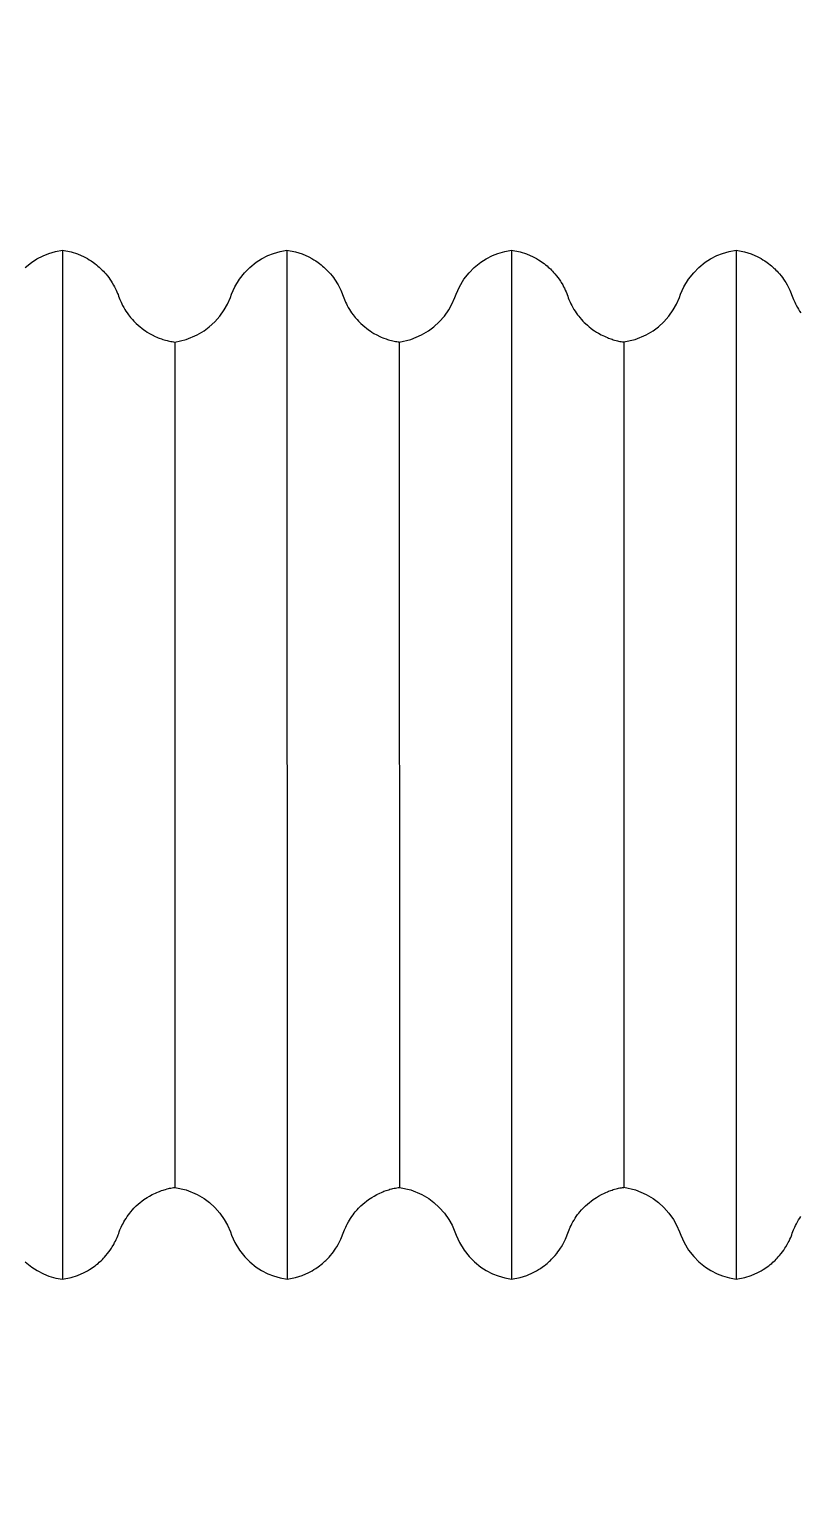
# Model space of a CAD drawing. Header units: metres. Extents: x 4626 to 5839, y 1264 to 1407.
# Drawn here: x 5819.9572 to 5819.9992, y 1312.2851 to 1312.3651 of the extents above; entities that cross this region are included whole.
import ezdxf

# ---------------------------------------------------------------- set-up
doc = ezdxf.new("R2010")
doc.units = ezdxf.units.M
doc.layers.add('AMR_IS_Cloaca Primaria', color=7, linetype='Continuous', lineweight=25, true_color=0xa50000)

# ---------------------------------------------------------------- blocks, each defined once
blk = doc.blocks.new('sifon')
blk.add_wipeout([(4965.579379, 901.799552), (4965.579309, 901.799182), (4965.579403, 901.798716), (4965.579519, 901.798358), (4965.579704, 901.797936), (4965.5799, 901.797606), (4965.580129, 901.797294), (4965.580368, 901.797032), (4965.580615, 901.796803), (4965.580895, 901.79659), (4965.581187, 901.796405), (4965.581519, 901.796236), (4965.581725, 901.796157), (4965.581809, 901.796127), (4965.581899, 901.796094), (4965.581995, 901.796056), (4965.582141, 901.795992), (4965.582231, 901.79595), (4965.582315, 901.795907), (4965.58243, 901.795844), (4965.582532, 901.795784), (4965.582625, 901.795726), (4965.582717, 901.795664), (4965.582824, 901.795587), (4965.582902, 901.795527), (4965.582973, 901.79547), (4965.583087, 901.795371), (4965.583171, 901.795294), (4965.583242, 901.795224), (4965.5833, 901.795165), (4965.5834, 901.795056), (4965.583489, 901.794951), (4965.583562, 901.794858), (4965.583641, 901.794752), (4965.583706, 901.794658), (4965.583765, 901.794566), (4965.583837, 901.794447), (4965.58392, 901.794296), (4965.584001, 901.79413), (4965.584037, 901.794048), (4965.584072, 901.793964), (4965.584094, 901.793909), (4965.584139, 901.793786), (4965.584164, 901.79371), (4965.584183, 901.793649), (4965.584203, 901.793581), (4965.584227, 901.793489), (4965.584244, 901.79342), (4965.584259, 901.793356), (4965.584273, 901.793284), (4965.584287, 901.79321), (4965.584299, 901.793138), (4965.584307, 901.793084), (4965.584309, 901.793071), (4965.582308, 901.79107), (4965.582304, 901.742343), (4965.581807, 901.741958), (4965.579922, 901.740296), (4965.578145, 901.73852), (4965.576483, 901.736635), (4965.574942, 901.734649), (4965.57353, 901.732571), (4965.57225, 901.730408), (4965.571109, 901.72817), (4965.570111, 901.725863), (4965.56926, 901.723499), (4965.568558, 901.721086), (4965.56801, 901.718634), (4965.567617, 901.716152), (4965.56738, 901.71365), (4965.567301, 901.711139), (4965.567379, 901.708627), (4965.567616, 901.706125), (4965.568008, 901.703643), (4965.568556, 901.701191), (4965.569257, 901.698778), (4965.570108, 901.696413), (4965.571106, 901.694107), (4965.572247, 901.691868), (4965.573525, 901.689705), (4965.574938, 901.687627), (4965.576478, 901.685641), (4965.578139, 901.683756), (4965.579916, 901.681979), (4965.581801, 901.680317), (4965.583786, 901.678776), (4965.585864, 901.677364), (4965.588027, 901.676084), (4965.590266, 901.674943), (4965.592572, 901.673945), (4965.594936, 901.673094), (4965.597349, 901.672392), (4965.599802, 901.671844), (4965.602283, 901.671451), (4965.604785, 901.671214), (4965.607297, 901.671135), (4965.609808, 901.671214), (4965.61231, 901.67145), (4965.614792, 901.671843), (4965.617244, 901.672391), (4965.619658, 901.673091), (4965.622022, 901.673942), (4965.624328, 901.67494), (4965.626567, 901.676081), (4965.62873, 901.67736), (4965.630809, 901.678772), (4965.632795, 901.680312), (4965.63468, 901.681973), (4965.636457, 901.68375), (4965.638119, 901.685635), (4965.639659, 901.68762), (4965.641072, 901.689698), (4965.642351, 901.691861), (4965.643492, 901.6941), (4965.64449, 901.696406), (4965.645342, 901.69877), (4965.646043, 901.701183), (4965.646591, 901.703636), (4965.646985, 901.706118), (4965.647221, 901.708619), (4965.647301, 901.711131), (4965.647222, 901.713643), (4965.646986, 901.716144), (4965.646593, 901.718626), (4965.646045, 901.721079), (4965.645344, 901.723492), (4965.644493, 901.725856), (4965.643495, 901.728162), (4965.642355, 901.730402), (4965.641076, 901.732565), (4965.639664, 901.734643), (4965.638124, 901.736629), (4965.636462, 901.738514), (4965.634685, 901.740291), (4965.632801, 901.741953), (4965.632304, 901.742338), (4965.632308, 901.791066), (4965.630308, 901.793066), (4965.63031, 901.793079), (4965.630318, 901.793134), (4965.63033, 901.793206), (4965.630344, 901.79328), (4965.630359, 901.793352), (4965.630373, 901.793415), (4965.63039, 901.793484), (4965.630415, 901.793576), (4965.630435, 901.793644), (4965.630454, 901.793705), (4965.630479, 901.793781), (4965.630524, 901.793905), (4965.630545, 901.793959), (4965.63058, 901.794044), (4965.630617, 901.794126), (4965.630698, 901.794291), (4965.630781, 901.794443), (4965.630852, 901.794562), (4965.630912, 901.794654), (4965.630977, 901.794747), (4965.631055, 901.794853), (4965.631129, 901.794946), (4965.631218, 901.795051), (4965.631318, 901.79516), (4965.631375, 901.795219), (4965.631447, 901.795289), (4965.63153, 901.795366), (4965.631645, 901.795465), (4965.631716, 901.795522), (4965.631794, 901.795582), (4965.631901, 901.795659), (4965.631993, 901.795721), (4965.632086, 901.795779), (4965.632188, 901.795839), (4965.632303, 901.795902), (4965.632387, 901.795945), (4965.632477, 901.795988), (4965.632623, 901.796051), (4965.632719, 901.796089), (4965.632809, 901.796122), (4965.63302, 901.796198), (4965.63333, 901.796345), (4965.63363, 901.796521), (4965.63392, 901.79673), (4965.634189, 901.796966), (4965.63443, 901.79722), (4965.634655, 901.797508), (4965.634824, 901.797773), (4965.634943, 901.797995), (4965.6351, 901.798353), (4965.635215, 901.79871), (4965.63531, 901.799177), (4965.63524, 901.799547), (4965.635084, 901.800074), (4965.634832, 901.800563), (4965.634646, 901.800852), (4965.634361, 901.801206), (4965.63408, 901.801484), (4965.633725, 901.801765), (4965.633313, 901.802014), (4965.632906, 901.802198), (4965.632735, 901.802259), (4965.632365, 901.802421), (4965.632052, 901.802596), (4965.631714, 901.802835), (4965.631399, 901.803112), (4965.631129, 901.803409), (4965.630922, 901.803688), (4965.630695, 901.804071), (4965.63045, 901.804666), (4965.630309, 901.805288), (4965.630311, 901.805301), (4965.630319, 901.805356), (4965.630331, 901.805428), (4965.630345, 901.805502), (4965.63036, 901.805574), (4965.630374, 901.805637), (4965.630391, 901.805706), (4965.630416, 901.805799), (4965.630436, 901.805866), (4965.630455, 901.805927), (4965.63048, 901.806004), (4965.630525, 901.806127), (4965.630547, 901.806182), (4965.630582, 901.806266), (4965.630618, 901.806348), (4965.630699, 901.806514), (4965.630782, 901.806665), (4965.630854, 901.806784), (4965.630913, 901.806876), (4965.630978, 901.806969), (4965.631056, 901.807076), (4965.63113, 901.807168), (4965.631219, 901.807273), (4965.631319, 901.807382), (4965.631377, 901.807441), (4965.631448, 901.807511), (4965.631532, 901.807588), (4965.631646, 901.807687), (4965.631717, 901.807745), (4965.631796, 901.807805), (4965.631902, 901.807881), (4965.631994, 901.807943), (4965.632087, 901.808002), (4965.632189, 901.808062), (4965.632304, 901.808124), (4965.632388, 901.808167), (4965.632478, 901.80821), (4965.632624, 901.808273), (4965.63272, 901.808311), (4965.63281, 901.808344), (4965.633021, 901.80842), (4965.633331, 901.808568), (4965.633631, 901.808743), (4965.633921, 901.808952), (4965.63419, 901.809189), (4965.634431, 901.809443), (4965.634656, 901.80973), (4965.634825, 901.809996), (4965.634944, 901.810218), (4965.635101, 901.810575), (4965.635216, 901.810932), (4965.635311, 901.811399), (4965.635241, 901.811769), (4965.635085, 901.812296), (4965.634833, 901.812785), (4965.634647, 901.813074), (4965.634362, 901.813429), (4965.634081, 901.813707), (4965.633726, 901.813987), (4965.633315, 901.814237), (4965.632907, 901.81442), (4965.632737, 901.814482), (4965.632366, 901.814643), (4965.632053, 901.814818), (4965.631715, 901.815057), (4965.631401, 901.815335), (4965.631131, 901.815631), (4965.630923, 901.81591), (4965.630696, 901.816293), (4965.630451, 901.816888), (4965.630311, 901.817511), (4965.584312, 901.817515), (4965.584171, 901.816892), (4965.583926, 901.816298), (4965.583699, 901.815915), (4965.583491, 901.815636), (4965.583221, 901.815339), (4965.582907, 901.815062), (4965.582568, 901.814823), (4965.582255, 901.814648), (4965.581885, 901.814487), (4965.581715, 901.814425), (4965.581307, 901.814242), (4965.580896, 901.813992), (4965.58054, 901.813712), (4965.58026, 901.813434), (4965.579974, 901.81308), (4965.579788, 901.81279), (4965.579536, 901.812301), (4965.57938, 901.811774), (4965.57931, 901.811405), (4965.579405, 901.810938), (4965.57952, 901.810581), (4965.579705, 901.810159), (4965.579901, 901.809828), (4965.58013, 901.809517), (4965.580369, 901.809255), (4965.580617, 901.809026), (4965.580896, 901.808812), (4965.581189, 901.808627), (4965.58152, 901.808459), (4965.581726, 901.808379), (4965.58181, 901.808349), (4965.5819, 901.808316), (4965.581996, 901.808278), (4965.582142, 901.808215), (4965.582232, 901.808172), (4965.582316, 901.808129), (4965.582431, 901.808067), (4965.582533, 901.808007), (4965.582626, 901.807948), (4965.582718, 901.807886), (4965.582825, 901.807809), (4965.582903, 901.807749), (4965.582974, 901.807692), (4965.583089, 901.807593), (4965.583172, 901.807516), (4965.583244, 901.807446), (4965.583301, 901.807387), (4965.583401, 901.807278), (4965.58349, 901.807173), (4965.583564, 901.80708), (4965.583642, 901.806974), (4965.583707, 901.806881), (4965.583767, 901.806788), (4965.583838, 901.80667), (4965.583921, 901.806518), (4965.584002, 901.806352), (4965.584038, 901.80627), (4965.584073, 901.806186), (4965.584095, 901.806132), (4965.58414, 901.806008), (4965.584165, 901.805932), (4965.584184, 901.805871), (4965.584204, 901.805803), (4965.584229, 901.805711), (4965.584245, 901.805642), (4965.58426, 901.805579), (4965.584275, 901.805507), (4965.584288, 901.805433), (4965.5843, 901.80536), (4965.584309, 901.805306), (4965.58431, 901.805293), (4965.58417, 901.80467), (4965.583925, 901.804075), (4965.583698, 901.803692), (4965.58349, 901.803413), (4965.58322, 901.803117), (4965.582906, 901.802839), (4965.582567, 901.802601), (4965.582254, 901.802426), (4965.581884, 901.802264), (4965.581713, 901.802203), (4965.581306, 901.802019), (4965.580894, 901.80177), (4965.580539, 901.80149), (4965.580258, 901.801212), (4965.579973, 901.800857), (4965.579787, 901.800568), (4965.579534, 901.800079)]).dxf.layer = 'AMR_IS_Cloaca Primaria'
at = {"layer": 'AMR_IS_Cloaca Primaria'}
for points in [[(4965.57931, 901.811405), (4965.635311, 901.811399)], [(4965.58431, 901.805293), (4965.58417, 901.80467), (4965.583925, 901.804075), (4965.583698, 901.803692), (4965.58349, 901.803413), (4965.58322, 901.803117), (4965.582906, 901.802839), (4965.582567, 901.802601), (4965.582254, 901.802426), (4965.581884, 901.802264), (4965.581713, 901.802203), (4965.581306, 901.802019), (4965.580894, 901.80177), (4965.580539, 901.80149), (4965.580258, 901.801212), (4965.579973, 901.800857), (4965.579787, 901.800568), (4965.57961, 901.800225), (4965.579488, 901.799921), (4965.579379, 901.799552), (4965.579309, 901.799182), (4965.579403, 901.798716), (4965.579519, 901.798358), (4965.579676, 901.798001), (4965.579769, 901.797826), (4965.579832, 901.797719), (4965.579897, 901.797617), (4965.579983, 901.797493), (4965.580042, 901.797413), (4965.580108, 901.797328), (4965.580173, 901.797249), (4965.580234, 901.79718), (4965.580287, 901.797122), (4965.580336, 901.797069), (4965.580394, 901.797011), (4965.580453, 901.796954), (4965.580521, 901.796891), (4965.5806, 901.796821), (4965.580711, 901.79673), (4965.580804, 901.796659), (4965.580893, 901.796595), (4965.580997, 901.796525), (4965.58108, 901.796472), (4965.581206, 901.796399), (4965.581303, 901.796346), (4965.581384, 901.796305), (4965.581483, 901.796258), (4965.581579, 901.796215), (4965.581673, 901.796177), (4965.581725, 901.796157), (4965.581809, 901.796127), (4965.581899, 901.796094), (4965.581995, 901.796056), (4965.582141, 901.795992), (4965.582231, 901.79595), (4965.582315, 901.795907), (4965.58243, 901.795844), (4965.582532, 901.795784), (4965.582625, 901.795726), (4965.582717, 901.795664)], [(4965.58431, 901.805293), (4965.630309, 901.805288)], [(4965.630309, 901.805288), (4965.63045, 901.804666), (4965.630695, 901.804071), (4965.630922, 901.803688), (4965.631129, 901.803409), (4965.631399, 901.803112), (4965.631714, 901.802835), (4965.632052, 901.802596), (4965.632365, 901.802421), (4965.632735, 901.802259), (4965.632906, 901.802198), (4965.633313, 901.802014), (4965.633725, 901.801765), (4965.63408, 901.801484), (4965.634361, 901.801206), (4965.634646, 901.800852), (4965.634832, 901.800563), (4965.635009, 901.80022), (4965.635131, 901.799916), (4965.63524, 901.799547), (4965.63531, 901.799177), (4965.635215, 901.79871), (4965.6351, 901.798353), (4965.634943, 901.797995), (4965.634849, 901.79782), (4965.634786, 901.797714), (4965.634721, 901.797612), (4965.634635, 901.797488), (4965.634576, 901.797408), (4965.63451, 901.797323), (4965.634445, 901.797244), (4965.634384, 901.797174), (4965.634332, 901.797116), (4965.634282, 901.797064), (4965.634225, 901.797006), (4965.634165, 901.796948), (4965.634097, 901.796885), (4965.634018, 901.796816), (4965.633907, 901.796725), (4965.633814, 901.796654), (4965.633725, 901.79659), (4965.633621, 901.79652), (4965.633538, 901.796467), (4965.633412, 901.796394), (4965.633315, 901.796341), (4965.633234, 901.7963), (4965.633135, 901.796253), (4965.633039, 901.79621), (4965.632945, 901.796172), (4965.632893, 901.796152), (4965.632809, 901.796122), (4965.632719, 901.796089), (4965.632623, 901.796051), (4965.632477, 901.795988), (4965.632387, 901.795945), (4965.632303, 901.795902), (4965.632188, 901.795839), (4965.632086, 901.795779), (4965.631993, 901.795721), (4965.631901, 901.795659)], [(4965.579309, 901.799182), (4965.63531, 901.799177)]]:
    blk.add_lwpolyline(points, dxfattribs=at)
blk.add_wipeout([(4965.579311, 901.823627), (4965.579406, 901.82316), (4965.579521, 901.822803), (4965.579706, 901.822381), (4965.579902, 901.82205), (4965.580132, 901.821739), (4965.58037, 901.821477), (4965.580618, 901.821248), (4965.580897, 901.821034), (4965.58119, 901.820849), (4965.581521, 901.820681), (4965.581727, 901.820602), (4965.581811, 901.820571), (4965.581901, 901.820538), (4965.581998, 901.8205), (4965.582144, 901.820437), (4965.582234, 901.820394), (4965.582317, 901.820352), (4965.582432, 901.820289), (4965.582534, 901.820229), (4965.582627, 901.82017), (4965.58272, 901.820108), (4965.582826, 901.820032), (4965.582904, 901.819972), (4965.582975, 901.819914), (4965.58309, 901.819815), (4965.583173, 901.819738), (4965.583245, 901.819668), (4965.583302, 901.819609), (4965.583402, 901.8195), (4965.583492, 901.819395), (4965.583565, 901.819302), (4965.583644, 901.819196), (4965.583708, 901.819103), (4965.583768, 901.819011), (4965.583839, 901.818892), (4965.583922, 901.81874), (4965.584003, 901.818575), (4965.58404, 901.818493), (4965.584075, 901.818408), (4965.584096, 901.818354), (4965.584141, 901.81823), (4965.584166, 901.818154), (4965.584185, 901.818093), (4965.584205, 901.818025), (4965.58423, 901.817933), (4965.584247, 901.817864), (4965.584261, 901.817801), (4965.584276, 901.817729), (4965.58429, 901.817655), (4965.584302, 901.817583), (4965.58431, 901.817528), (4965.584312, 901.817515), (4965.630311, 901.817511), (4965.630312, 901.817524), (4965.63032, 901.817578), (4965.630333, 901.81765), (4965.630346, 901.817724), (4965.630361, 901.817796), (4965.630376, 901.81786), (4965.630392, 901.817928), (4965.630417, 901.818021), (4965.630437, 901.818088), (4965.630456, 901.81815), (4965.630481, 901.818226), (4965.630526, 901.818349), (4965.630548, 901.818404), (4965.630583, 901.818488), (4965.630619, 901.81857), (4965.6307, 901.818736), (4965.630783, 901.818887), (4965.630855, 901.819006), (4965.630914, 901.819098), (4965.630979, 901.819191), (4965.631058, 901.819298), (4965.631131, 901.81939), (4965.63122, 901.819495), (4965.63132, 901.819605), (4965.631378, 901.819664), (4965.631449, 901.819733), (4965.631533, 901.819811), (4965.631648, 901.81991), (4965.631719, 901.819967), (4965.631797, 901.820027), (4965.631903, 901.820103), (4965.631996, 901.820165), (4965.632088, 901.820224), (4965.63219, 901.820284), (4965.632305, 901.820347), (4965.632389, 901.820389), (4965.632479, 901.820432), (4965.632625, 901.820495), (4965.632721, 901.820533), (4965.632811, 901.820566), (4965.633022, 901.820643), (4965.633333, 901.82079), (4965.633632, 901.820966), (4965.633922, 901.821174), (4965.634192, 901.821411), (4965.634432, 901.821665), (4965.634657, 901.821953), (4965.634826, 901.822218), (4965.634945, 901.82244), (4965.635102, 901.822797), (4965.635218, 901.823155), (4965.635312, 901.823621), (4965.635242, 901.823991), (4965.635087, 901.824518), (4965.634835, 901.825007), (4965.634648, 901.825297), (4965.634363, 901.825651), (4965.634082, 901.825929), (4965.633727, 901.826209), (4965.633316, 901.826459), (4965.632908, 901.826642), (4965.632738, 901.826704), (4965.632367, 901.826865), (4965.632055, 901.827041), (4965.631716, 901.827279), (4965.631402, 901.827557), (4965.631132, 901.827853), (4965.630924, 901.828132), (4965.630697, 901.828515), (4965.630452, 901.82911), (4965.630312, 901.829733), (4965.584313, 901.829737), (4965.584172, 901.829115), (4965.583927, 901.82852), (4965.5837, 901.828137), (4965.583492, 901.827858), (4965.583222, 901.827561), (4965.582908, 901.827284), (4965.582569, 901.827046), (4965.582257, 901.82687), (4965.581886, 901.826709), (4965.581716, 901.826647), (4965.581308, 901.826464), (4965.580897, 901.826215), (4965.580542, 901.825934), (4965.580261, 901.825656), (4965.579975, 901.825302), (4965.579789, 901.825012), (4965.579537, 901.824523), (4965.579381, 901.823997)]).dxf.layer = 'AMR_IS_Cloaca Primaria'
blk.add_line((4965.630312, 901.829733), (4965.584313, 901.829737), dxfattribs=at)
for points in [[(4965.584313, 901.829737), (4965.584172, 901.829115), (4965.583927, 901.82852), (4965.5837, 901.828137), (4965.583492, 901.827858), (4965.583222, 901.827561), (4965.582908, 901.827284), (4965.582569, 901.827046), (4965.582257, 901.82687), (4965.581886, 901.826709), (4965.581716, 901.826647), (4965.581308, 901.826464), (4965.580897, 901.826215), (4965.580542, 901.825934), (4965.580261, 901.825656), (4965.579975, 901.825302), (4965.579789, 901.825012), (4965.579612, 901.824669), (4965.57949, 901.824366), (4965.579381, 901.823997), (4965.579311, 901.823627), (4965.579406, 901.82316), (4965.579521, 901.822803), (4965.579678, 901.822445), (4965.579772, 901.82227), (4965.579835, 901.822164), (4965.5799, 901.822062), (4965.579985, 901.821937), (4965.580044, 901.821857), (4965.580111, 901.821772), (4965.580176, 901.821694), (4965.580236, 901.821624), (4965.580289, 901.821566), (4965.580339, 901.821514), (4965.580396, 901.821456), (4965.580455, 901.821398), (4965.580523, 901.821335), (4965.580602, 901.821266), (4965.580713, 901.821175), (4965.580806, 901.821103), (4965.580895, 901.82104), (4965.580999, 901.82097), (4965.581083, 901.820917), (4965.581208, 901.820843), (4965.581306, 901.82079), (4965.581386, 901.820749), (4965.581485, 901.820702), (4965.581581, 901.82066), (4965.581676, 901.820621), (4965.581727, 901.820602), (4965.581811, 901.820571), (4965.581901, 901.820538), (4965.581998, 901.8205), (4965.582144, 901.820437), (4965.582234, 901.820394), (4965.582317, 901.820352), (4965.582432, 901.820289), (4965.582534, 901.820229), (4965.582627, 901.82017), (4965.58272, 901.820108), (4965.582826, 901.820032), (4965.582904, 901.819972), (4965.582975, 901.819914), (4965.58309, 901.819815), (4965.583173, 901.819738), (4965.583245, 901.819668), (4965.583302, 901.819609), (4965.583402, 901.8195), (4965.583492, 901.819395), (4965.583565, 901.819302), (4965.583644, 901.819196), (4965.583708, 901.819103), (4965.583768, 901.819011), (4965.583839, 901.818892), (4965.583922, 901.81874), (4965.584003, 901.818575), (4965.58404, 901.818493), (4965.584075, 901.818408), (4965.584096, 901.818354), (4965.584141, 901.81823), (4965.584166, 901.818154), (4965.584185, 901.818093), (4965.584205, 901.818025), (4965.58423, 901.817933), (4965.584247, 901.817864), (4965.584261, 901.817801), (4965.584276, 901.817729), (4965.58429, 901.817655), (4965.584302, 901.817583), (4965.58431, 901.817528), (4965.584312, 901.817515)], [(4965.584313, 901.829737), (4965.630312, 901.829733)], [(4965.630312, 901.829733), (4965.630452, 901.82911), (4965.630697, 901.828515), (4965.630924, 901.828132), (4965.631132, 901.827853), (4965.631402, 901.827557), (4965.631716, 901.827279), (4965.632055, 901.827041), (4965.632367, 901.826865), (4965.632738, 901.826704), (4965.632908, 901.826642), (4965.633316, 901.826459), (4965.633727, 901.826209), (4965.634082, 901.825929), (4965.634363, 901.825651), (4965.634648, 901.825297), (4965.634835, 901.825007), (4965.635011, 901.824664), (4965.635133, 901.82436), (4965.635242, 901.823991), (4965.635312, 901.823621), (4965.635218, 901.823155), (4965.635102, 901.822797), (4965.634945, 901.82244), (4965.634851, 901.822265), (4965.634788, 901.822158), (4965.634723, 901.822056), (4965.634638, 901.821932), (4965.634579, 901.821852), (4965.634512, 901.821767), (4965.634447, 901.821688), (4965.634387, 901.821619), (4965.634334, 901.821561), (4965.634284, 901.821508), (4965.634227, 901.82145), (4965.634168, 901.821393), (4965.6341, 901.82133), (4965.634021, 901.821261), (4965.63391, 901.82117), (4965.633817, 901.821098), (4965.633728, 901.821034), (4965.633624, 901.820964), (4965.63354, 901.820912), (4965.633415, 901.820838), (4965.633317, 901.820785), (4965.633237, 901.820744), (4965.633138, 901.820697), (4965.633041, 901.820655), (4965.632947, 901.820616), (4965.632896, 901.820597), (4965.632811, 901.820566), (4965.632721, 901.820533), (4965.632625, 901.820495), (4965.632479, 901.820432), (4965.632389, 901.820389), (4965.632305, 901.820347), (4965.63219, 901.820284), (4965.632088, 901.820224), (4965.631996, 901.820165), (4965.631903, 901.820103), (4965.631797, 901.820027), (4965.631719, 901.819967), (4965.631648, 901.81991), (4965.631533, 901.819811), (4965.631449, 901.819733), (4965.631378, 901.819664), (4965.63132, 901.819605), (4965.63122, 901.819495), (4965.631131, 901.81939), (4965.631058, 901.819298), (4965.630979, 901.819191), (4965.630914, 901.819098), (4965.630855, 901.819006), (4965.630783, 901.818887), (4965.6307, 901.818736), (4965.630619, 901.81857), (4965.630583, 901.818488), (4965.630548, 901.818404), (4965.630526, 901.818349), (4965.630481, 901.818226), (4965.630456, 901.81815), (4965.630437, 901.818088), (4965.630417, 901.818021), (4965.630392, 901.817928), (4965.630376, 901.81786), (4965.630361, 901.817796), (4965.630346, 901.817724), (4965.630333, 901.81765), (4965.63032, 901.817578), (4965.630312, 901.817524), (4965.630311, 901.817511)], [(4965.579311, 901.823627), (4965.635312, 901.823621)], [(4965.584312, 901.817515), (4965.584171, 901.816892), (4965.583926, 901.816298), (4965.583699, 901.815915), (4965.583491, 901.815636), (4965.583221, 901.815339), (4965.582907, 901.815062), (4965.582568, 901.814823), (4965.582255, 901.814648), (4965.581885, 901.814487), (4965.581715, 901.814425), (4965.581307, 901.814242), (4965.580896, 901.813992), (4965.58054, 901.813712), (4965.58026, 901.813434), (4965.579974, 901.81308), (4965.579788, 901.81279), (4965.579611, 901.812447), (4965.579489, 901.812143), (4965.57938, 901.811774), (4965.57931, 901.811405), (4965.579405, 901.810938), (4965.57952, 901.810581), (4965.579677, 901.810223), (4965.579771, 901.810048), (4965.579834, 901.809942), (4965.579899, 901.809839), (4965.579984, 901.809715), (4965.580043, 901.809635), (4965.580109, 901.80955), (4965.580174, 901.809471), (4965.580235, 901.809402), (4965.580288, 901.809344), (4965.580338, 901.809291), (4965.580395, 901.809234), (4965.580454, 901.809176), (4965.580522, 901.809113), (4965.580601, 901.809044), (4965.580712, 901.808953), (4965.580805, 901.808881), (4965.580894, 901.808817), (4965.580998, 901.808747), (4965.581081, 901.808695), (4965.581207, 901.808621), (4965.581304, 901.808568), (4965.581385, 901.808527), (4965.581484, 901.80848), (4965.58158, 901.808438), (4965.581674, 901.808399), (4965.581726, 901.808379), (4965.58181, 901.808349), (4965.5819, 901.808316), (4965.581996, 901.808278), (4965.582142, 901.808215), (4965.582232, 901.808172), (4965.582316, 901.808129), (4965.582431, 901.808067), (4965.582533, 901.808007), (4965.582626, 901.807948), (4965.582718, 901.807886), (4965.582825, 901.807809), (4965.582903, 901.807749), (4965.582974, 901.807692), (4965.583089, 901.807593), (4965.583172, 901.807516), (4965.583244, 901.807446), (4965.583301, 901.807387), (4965.583401, 901.807278), (4965.58349, 901.807173), (4965.583564, 901.80708), (4965.583642, 901.806974), (4965.583707, 901.806881), (4965.583767, 901.806788), (4965.583838, 901.80667), (4965.583921, 901.806518), (4965.584002, 901.806352), (4965.584038, 901.80627), (4965.584073, 901.806186), (4965.584095, 901.806132), (4965.58414, 901.806008), (4965.584165, 901.805932), (4965.584184, 901.805871), (4965.584204, 901.805803), (4965.584229, 901.805711), (4965.584245, 901.805642), (4965.58426, 901.805579), (4965.584275, 901.805507), (4965.584288, 901.805433), (4965.5843, 901.80536), (4965.584309, 901.805306), (4965.58431, 901.805293)], [(4965.584312, 901.817515), (4965.630311, 901.817511)], [(4965.630311, 901.817511), (4965.630451, 901.816888), (4965.630696, 901.816293), (4965.630923, 901.81591), (4965.631131, 901.815631), (4965.631401, 901.815335), (4965.631715, 901.815057), (4965.632053, 901.814818), (4965.632366, 901.814643), (4965.632737, 901.814482), (4965.632907, 901.81442), (4965.633315, 901.814237), (4965.633726, 901.813987), (4965.634081, 901.813707), (4965.634362, 901.813429), (4965.634647, 901.813074), (4965.634833, 901.812785), (4965.63501, 901.812442), (4965.635132, 901.812138), (4965.635241, 901.811769), (4965.635311, 901.811399), (4965.635216, 901.810932), (4965.635101, 901.810575), (4965.634944, 901.810218), (4965.63485, 901.810043), (4965.634787, 901.809936), (4965.634722, 901.809834), (4965.634637, 901.80971), (4965.634578, 901.80963), (4965.634511, 901.809545), (4965.634446, 901.809466), (4965.634385, 901.809396), (4965.634333, 901.809339), (4965.634283, 901.809286), (4965.634226, 901.809228), (4965.634166, 901.809171), (4965.634098, 901.809108), (4965.634019, 901.809038), (4965.633909, 901.808947), (4965.633815, 901.808876), (4965.633727, 901.808812), (4965.633623, 901.808742), (4965.633539, 901.808689), (4965.633413, 901.808616), (4965.633316, 901.808563), (4965.633235, 901.808522), (4965.633137, 901.808475), (4965.63304, 901.808433), (4965.632946, 901.808394), (4965.632895, 901.808374), (4965.63281, 901.808344), (4965.63272, 901.808311), (4965.632624, 901.808273), (4965.632478, 901.80821), (4965.632388, 901.808167), (4965.632304, 901.808124), (4965.632189, 901.808062), (4965.632087, 901.808002), (4965.631994, 901.807943), (4965.631902, 901.807881), (4965.631796, 901.807805), (4965.631717, 901.807745), (4965.631646, 901.807687), (4965.631532, 901.807588), (4965.631448, 901.807511), (4965.631377, 901.807441), (4965.631319, 901.807382), (4965.631219, 901.807273), (4965.63113, 901.807168), (4965.631056, 901.807076), (4965.630978, 901.806969), (4965.630913, 901.806876), (4965.630854, 901.806784), (4965.630782, 901.806665), (4965.630699, 901.806514), (4965.630618, 901.806348), (4965.630582, 901.806266), (4965.630547, 901.806182), (4965.630525, 901.806127), (4965.63048, 901.806004), (4965.630455, 901.805927), (4965.630436, 901.805866), (4965.630416, 901.805799), (4965.630391, 901.805706), (4965.630374, 901.805637), (4965.63036, 901.805574), (4965.630345, 901.805502), (4965.630331, 901.805428), (4965.630319, 901.805356), (4965.630311, 901.805301), (4965.630309, 901.805288)]]:
    blk.add_lwpolyline(points, dxfattribs=at)
blk.add_wipeout([(4965.579312, 901.835849), (4965.579407, 901.835382), (4965.579522, 901.835025), (4965.579708, 901.834603), (4965.579903, 901.834273), (4965.580133, 901.833961), (4965.580372, 901.833699), (4965.580619, 901.83347), (4965.580898, 901.833256), (4965.581191, 901.833071), (4965.581522, 901.832903), (4965.581728, 901.832824), (4965.581813, 901.832793), (4965.581903, 901.83276), (4965.581999, 901.832723), (4965.582145, 901.832659), (4965.582235, 901.832616), (4965.582319, 901.832574), (4965.582434, 901.832511), (4965.582535, 901.832451), (4965.582628, 901.832392), (4965.582721, 901.83233), (4965.582827, 901.832254), (4965.582905, 901.832194), (4965.582976, 901.832137), (4965.583091, 901.832038), (4965.583175, 901.83196), (4965.583246, 901.831891), (4965.583303, 901.831832), (4965.583403, 901.831722), (4965.583493, 901.831617), (4965.583566, 901.831525), (4965.583645, 901.831418), (4965.583709, 901.831325), (4965.583769, 901.831233), (4965.583841, 901.831114), (4965.583923, 901.830963), (4965.584004, 901.830797), (4965.584041, 901.830715), (4965.584076, 901.830631), (4965.584097, 901.830576), (4965.584142, 901.830453), (4965.584167, 901.830376), (4965.584187, 901.830315), (4965.584206, 901.830248), (4965.584231, 901.830155), (4965.584248, 901.830086), (4965.584262, 901.830023), (4965.584277, 901.829951), (4965.584291, 901.829877), (4965.584303, 901.829805), (4965.584311, 901.82975), (4965.584313, 901.829737), (4965.630312, 901.829733), (4965.630314, 901.829746), (4965.630322, 901.8298), (4965.630334, 901.829873), (4965.630348, 901.829947), (4965.630362, 901.830018), (4965.630377, 901.830082), (4965.630394, 901.830151), (4965.630418, 901.830243), (4965.630438, 901.830311), (4965.630457, 901.830372), (4965.630483, 901.830448), (4965.630528, 901.830572), (4965.630549, 901.830626), (4965.630584, 901.83071), (4965.63062, 901.830792), (4965.630701, 901.830958), (4965.630784, 901.83111), (4965.630856, 901.831228), (4965.630916, 901.83132), (4965.63098, 901.831414), (4965.631059, 901.83152), (4965.631132, 901.831613), (4965.631222, 901.831718), (4965.631322, 901.831827), (4965.631379, 901.831886), (4965.63145, 901.831956), (4965.631534, 901.832033), (4965.631649, 901.832132), (4965.63172, 901.832189), (4965.631798, 901.832249), (4965.631904, 901.832326), (4965.631997, 901.832388), (4965.63209, 901.832446), (4965.632192, 901.832506), (4965.632307, 901.832569), (4965.63239, 901.832611), (4965.63248, 901.832654), (4965.632626, 901.832718), (4965.632723, 901.832755), (4965.632813, 901.832788), (4965.633024, 901.832865), (4965.633334, 901.833012), (4965.633633, 901.833188), (4965.633923, 901.833396), (4965.634193, 901.833633), (4965.634434, 901.833887), (4965.634658, 901.834175), (4965.634827, 901.83444), (4965.634946, 901.834662), (4965.635103, 901.83502), (4965.635219, 901.835377), (4965.635313, 901.835844), (4965.635244, 901.836213), (4965.635088, 901.83674), (4965.634836, 901.837229), (4965.634649, 901.837519), (4965.634364, 901.837873), (4965.634083, 901.838151), (4965.633728, 901.838432), (4965.633317, 901.838681), (4965.632909, 901.838864), (4965.632739, 901.838926), (4965.632369, 901.839087), (4965.632056, 901.839263), (4965.631717, 901.839501), (4965.631403, 901.839779), (4965.631133, 901.840075), (4965.630925, 901.840355), (4965.630698, 901.840737), (4965.630453, 901.841332), (4965.630313, 901.841955), (4965.584314, 901.84196), (4965.584174, 901.841337), (4965.583928, 901.840742), (4965.583701, 901.840359), (4965.583494, 901.84008), (4965.583224, 901.839784), (4965.582909, 901.839506), (4965.582571, 901.839268), (4965.582258, 901.839092), (4965.581887, 901.838931), (4965.581717, 901.838869), (4965.581309, 901.838686), (4965.580898, 901.838437), (4965.580543, 901.838156), (4965.580262, 901.837878), (4965.579977, 901.837524), (4965.57979, 901.837235), (4965.579538, 901.836746), (4965.579382, 901.836219)]).dxf.layer = 'AMR_IS_Cloaca Primaria'
for points in [[(4965.580262, 901.837878), (4965.579977, 901.837524), (4965.57979, 901.837235), (4965.579613, 901.836892), (4965.579491, 901.836588), (4965.579382, 901.836219), (4965.579312, 901.835849), (4965.579407, 901.835382), (4965.579522, 901.835025), (4965.579679, 901.834667), (4965.579773, 901.834493), (4965.579836, 901.834386), (4965.579901, 901.834284), (4965.579986, 901.83416), (4965.580045, 901.83408), (4965.580112, 901.833995), (4965.580177, 901.833916), (4965.580238, 901.833846), (4965.58029, 901.833788), (4965.58034, 901.833736), (4965.580397, 901.833678), (4965.580457, 901.83362), (4965.580525, 901.833557), (4965.580604, 901.833488), (4965.580714, 901.833397), (4965.580807, 901.833326), (4965.580896, 901.833262), (4965.581, 901.833192), (4965.581084, 901.833139), (4965.581209, 901.833065), (4965.581307, 901.833013), (4965.581387, 901.832972), (4965.581486, 901.832925), (4965.581583, 901.832882), (4965.581677, 901.832844), (4965.581728, 901.832824), (4965.581813, 901.832793), (4965.581903, 901.83276), (4965.581999, 901.832723), (4965.582145, 901.832659), (4965.582235, 901.832616), (4965.582319, 901.832574), (4965.582434, 901.832511), (4965.582535, 901.832451), (4965.582628, 901.832392), (4965.582721, 901.83233), (4965.582827, 901.832254), (4965.582905, 901.832194), (4965.582976, 901.832137), (4965.583091, 901.832038), (4965.583175, 901.83196), (4965.583246, 901.831891), (4965.583303, 901.831832), (4965.583403, 901.831722), (4965.583493, 901.831617), (4965.583566, 901.831525), (4965.583645, 901.831418), (4965.583709, 901.831325), (4965.583769, 901.831233), (4965.583841, 901.831114), (4965.583923, 901.830963), (4965.584004, 901.830797), (4965.584041, 901.830715), (4965.584076, 901.830631), (4965.584097, 901.830576), (4965.584142, 901.830453), (4965.584167, 901.830376), (4965.584187, 901.830315), (4965.584206, 901.830248), (4965.584231, 901.830155), (4965.584248, 901.830086), (4965.584262, 901.830023), (4965.584277, 901.829951), (4965.584291, 901.829877), (4965.584303, 901.829805), (4965.584311, 901.82975), (4965.584313, 901.829737)], [(4965.634364, 901.837873), (4965.634649, 901.837519), (4965.634836, 901.837229), (4965.635013, 901.836886), (4965.635134, 901.836582), (4965.635244, 901.836213), (4965.635313, 901.835844), (4965.635219, 901.835377), (4965.635103, 901.83502), (4965.634946, 901.834662), (4965.634852, 901.834487), (4965.634789, 901.834381), (4965.634724, 901.834279), (4965.634639, 901.834154), (4965.63458, 901.834074), (4965.634514, 901.833989), (4965.634448, 901.833911), (4965.634388, 901.833841), (4965.634335, 901.833783), (4965.634285, 901.833731), (4965.634228, 901.833673), (4965.634169, 901.833615), (4965.634101, 901.833552), (4965.634022, 901.833483), (4965.633911, 901.833392), (4965.633818, 901.833321), (4965.633729, 901.833257), (4965.633625, 901.833187), (4965.633541, 901.833134), (4965.633416, 901.83306), (4965.633318, 901.833007), (4965.633238, 901.832967), (4965.633139, 901.83292), (4965.633043, 901.832877), (4965.632948, 901.832839), (4965.632897, 901.832819), (4965.632813, 901.832788), (4965.632723, 901.832755), (4965.632626, 901.832718), (4965.63248, 901.832654), (4965.63239, 901.832611), (4965.632307, 901.832569), (4965.632192, 901.832506), (4965.63209, 901.832446), (4965.631997, 901.832388), (4965.631904, 901.832326), (4965.631798, 901.832249), (4965.63172, 901.832189), (4965.631649, 901.832132), (4965.631534, 901.832033), (4965.63145, 901.831956), (4965.631379, 901.831886), (4965.631322, 901.831827), (4965.631222, 901.831718), (4965.631132, 901.831613), (4965.631059, 901.83152), (4965.63098, 901.831414), (4965.630916, 901.83132), (4965.630856, 901.831228), (4965.630784, 901.83111), (4965.630701, 901.830958), (4965.63062, 901.830792), (4965.630584, 901.83071), (4965.630549, 901.830626), (4965.630528, 901.830572), (4965.630483, 901.830448), (4965.630457, 901.830372), (4965.630438, 901.830311), (4965.630418, 901.830243), (4965.630394, 901.830151), (4965.630377, 901.830082), (4965.630362, 901.830018), (4965.630348, 901.829947), (4965.630334, 901.829873), (4965.630322, 901.8298), (4965.630314, 901.829746), (4965.630312, 901.829733)], [(4965.579312, 901.835849), (4965.635313, 901.835844)], [(4965.584313, 901.829737), (4965.630312, 901.829733)]]:
    blk.add_lwpolyline(points, dxfattribs=at)

msp = doc.modelspace()

# ---------------------------------------------------------------- block references
at = {"layer": 'AMR_IS_Cloaca Primaria', "xscale": -1, "rotation": 90}
msp.add_blockref('sifon', (6721.794838, 6277.932353), dxfattribs=at)

doc.saveas('drawing.dxf')
